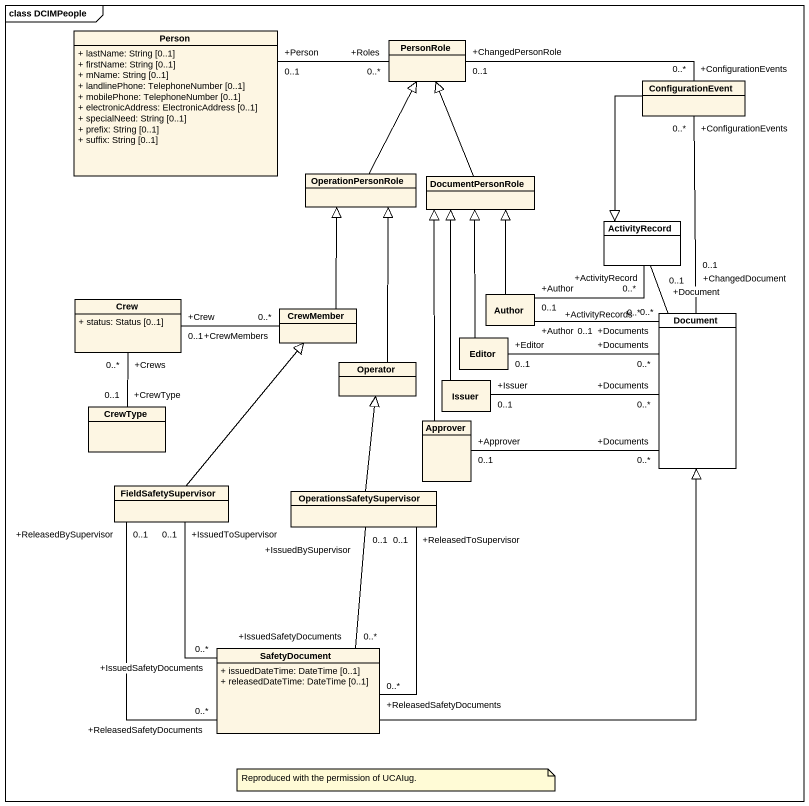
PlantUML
@startuml
mainframe class DCIMPeople
hide circle
hide empty members
skinparam classAttributeIconSize 0
class "Person" as Person_ {
  + lastName: String [0..1]
  + firstName: String [0..1]
  + mName: String [0..1]
  + landlinePhone: TelephoneNumber [0..1]
  + mobilePhone: TelephoneNumber [0..1]
  + electronicAddress: ElectronicAddress [0..1]
  + specialNeed: String [0..1]
  + prefix: String [0..1]
  + suffix: String [0..1]
}
class PersonRole
class ConfigurationEvent
class OperationPersonRole
class DocumentPersonRole
class ActivityRecord #FFFFFF
class Crew {
  + status: Status [0..1]
}
class CrewMember
class Author
class Document #FFFFFF
class Editor
class Operator
class Issuer
class CrewType
class Approver
class FieldSafetySupervisor
class OperationsSafetySupervisor
class SafetyDocument {
  + issuedDateTime: DateTime [0..1]
  + releasedDateTime: DateTime [0..1]
}
Person_ "+Person\n0..1" -right- "+Roles\n0..*" PersonRole
PersonRole "+ChangedPersonRole\n0..1" -right- "+ConfigurationEvents\n0..*" ConfigurationEvent
ConfigurationEvent --|> ActivityRecord
OperationPersonRole -up-|> PersonRole
DocumentPersonRole -up-|> PersonRole
Crew "+Crew\n0..1" -right- "+CrewMembers\n0..*" CrewMember
Crew "+Crews\n0..*" -- "+CrewType\n0..1" CrewType
CrewMember -up-|> OperationPersonRole
Author -up-|> DocumentPersonRole
Author "+Author\n0..1" -right- "+ActivityRecords\n0..*" ActivityRecord
Author "+Author\n0..1" -right- "+Documents\n0..*" Document
Document "+ChangedDocument\n0..1" -up- "+ConfigurationEvents\n0..*" ConfigurationEvent
Document "+Document\n0..1" -up- "+ActivityRecord\n0..*" ActivityRecord
Editor -up-|> DocumentPersonRole
Editor "+Editor\n0..1" -right- "+Documents\n0..*" Document
Operator -up-|> OperationPersonRole
Issuer -up-|> DocumentPersonRole
Issuer "+Issuer\n0..1" -right- "+Documents\n0..*" Document
Approver -up-|> DocumentPersonRole
Approver "+Approver\n0..1" -right- "+Documents\n0..*" Document
FieldSafetySupervisor -up-|> CrewMember
FieldSafetySupervisor "+IssuedToSupervisor\n0..1" -- "+IssuedSafetyDocuments\n0..*" SafetyDocument
FieldSafetySupervisor "+ReleasedBySupervisor\n0..1" -- "+ReleasedSafetyDocuments\n0..*" SafetyDocument
OperationsSafetySupervisor -up-|> Operator
OperationsSafetySupervisor "+IssuedBySupervisor\n0..1" -- "+IssuedSafetyDocuments\n0..*" SafetyDocument
OperationsSafetySupervisor "+ReleasedToSupervisor\n0..1" -- "+ReleasedSafetyDocuments\n0..*" SafetyDocument
SafetyDocument -up-|> Document
note as N1
  Reproduced with the permission of UCAIug.
end note
@enduml
